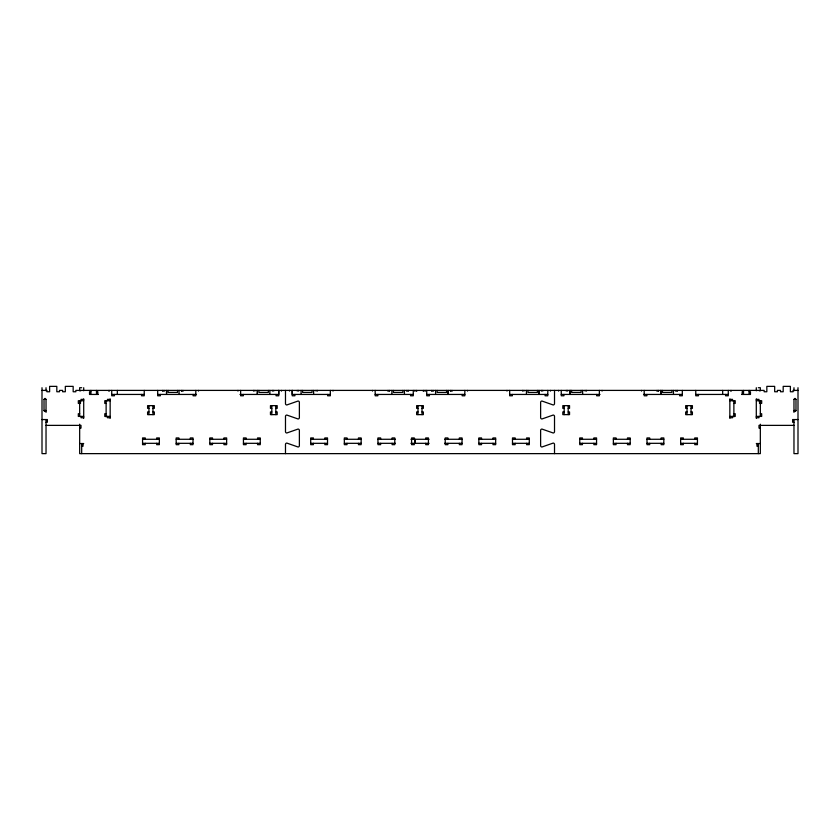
<?xml version="1.0" encoding="UTF-8"?>
<svg xmlns="http://www.w3.org/2000/svg" width="840" height="840" viewBox="0 0 840 840"><rect width="100%" height="100%" fill="white"/><g stroke="black" fill="none" stroke-linecap="round" stroke-linejoin="round"><path stroke-width="1.26" d="M414.929 442.649L414.929 439.278L414.929 443.32M44.016 410.582C48.059 409.437 44.583 413.175 44.016 410.582L44.016 399.378L45.024 398.37L46.032 399.378L46.032 412.377M793.968 412.377L793.968 399.378L794.976 398.37L795.984 399.378L795.984 410.582C795.417 413.175 791.942 409.437 795.984 410.582M81.68 387.713L79.664 387.713L79.664 390.789L80.671 390.789M758.321 387.713L760.337 387.713L760.337 390.789L759.328 390.789M42 390.401L46.935 390.401L46.935 391.755L49.623 391.755L49.623 386.369L56.816 386.369L56.816 391.755L59.504 391.755L59.504 390.401L62.622 390.401L62.622 391.755L65.321 391.755L65.321 386.369L73.164 386.369L73.164 391.755L75.852 391.755L75.852 390.401L764.148 390.401L764.148 391.755L766.836 391.755L766.836 386.369L774.679 386.369L774.679 391.755L777.378 391.755L777.378 390.401L780.497 390.401L780.497 391.755L783.185 391.755L783.185 386.369L790.377 386.369L790.377 391.755L793.065 391.755L793.065 390.401L798 390.401M90.877 391.755L89.534 391.755L89.534 394.443L98.27 394.443M96.485 391.755L97.829 391.755L97.829 394.443M743.516 391.755L742.172 391.755L742.172 394.443M749.123 391.755L750.466 391.755L750.466 394.443L741.731 394.443M111.731 394.443L144.239 394.443M157.689 394.443L196.476 394.443M239.967 394.443L278.754 394.443L278.754 390.401L278.754 395.787L276.066 395.787L276.066 394.443M330.32 394.443L292.205 394.443L292.205 390.401L292.205 395.787L294.893 395.787L294.893 394.443M375.165 394.443L413.269 394.443M426.731 394.443L464.835 394.443M509.681 394.443L547.796 394.443M561.246 394.443L600.033 394.443M643.524 394.443L682.311 394.443M695.762 394.443L728.27 394.443M44.016 399.378L46.032 399.378M83.706 399.378L81.008 399.378L81.008 400.722M110.156 399.378L107.468 399.378L107.468 400.722M729.845 399.378L732.533 399.378L732.533 400.722M756.294 399.378L758.993 399.378L758.993 400.722M793.968 399.378L795.984 399.378M83.706 400.722L78.32 400.722L78.32 403.41L79.664 403.41M110.156 400.722L104.78 400.722L104.78 403.41L106.123 403.41M729.845 400.722L735.221 400.722L735.221 403.41L733.876 403.41M756.294 400.722L761.681 400.722L761.681 403.41L760.337 403.41M79.664 401.615L80.671 401.615M759.328 401.615L760.337 401.615M79.664 402.959L80.671 402.959M759.328 402.959L760.337 402.959M148.942 408.345L147.599 408.345L147.599 405.647L154.329 405.647L154.329 408.345L152.975 408.345M271.803 408.345L270.459 408.345L270.459 405.647L277.19 405.647L277.19 408.345L275.835 408.345M417.984 408.345L416.64 408.345L416.64 405.647L423.36 405.647L423.36 408.345L422.016 408.345M564.165 408.345L562.811 408.345L562.811 405.647L569.541 405.647L569.541 408.345L568.197 408.345M687.025 408.345L685.671 408.345L685.671 405.647L692.401 405.647L692.401 408.345L691.058 408.345M148.942 411.925L147.599 411.925L147.599 414.624L154.329 414.624L154.329 411.925L152.975 411.925M271.803 411.925L270.459 411.925L270.459 414.624L277.19 414.624L277.19 411.925L275.835 411.925M417.984 411.925L416.64 411.925L416.64 414.624L423.36 414.624L423.36 411.925L422.016 411.925M564.165 411.925L562.811 411.925L562.811 414.624L569.541 414.624L569.541 411.925L568.197 411.925M687.025 411.925L685.671 411.925L685.671 414.624L692.401 414.624L692.401 411.925L691.058 411.925M79.664 413.721L78.32 413.721L78.32 416.409L83.706 416.409M106.123 413.721L104.78 413.721L104.78 416.409L110.156 416.409M733.876 413.721L735.221 413.721L735.221 416.409L729.845 416.409M760.337 413.721L761.681 413.721L761.681 416.409L756.294 416.409M83.706 417.753L81.008 417.753L81.008 416.409M110.156 417.753L107.468 417.753L107.468 416.409M729.845 417.753L732.533 417.753L732.533 416.409M756.294 417.753L758.993 417.753L758.993 416.409M42 419.548L47.376 419.548L47.376 422.247L46.032 422.247M798 419.548L792.624 419.548L792.624 422.247L793.968 422.247M46.032 425.376L81.008 425.376L81.008 428.075L79.664 428.075M793.968 425.376L758.993 425.376L758.993 428.075L760.337 428.075M142.559 439.278L159.369 439.278M176.179 439.278L193.001 439.278M209.811 439.278L226.632 439.278M243.442 439.278L260.253 439.278M310.706 439.278L327.516 439.278M344.337 439.278L361.147 439.278M377.958 439.278L395.451 439.278M410.918 439.278L429.082 439.278M444.549 439.278L462.042 439.278M478.853 439.278L495.663 439.278M512.484 439.278L529.294 439.278M579.747 439.278L596.558 439.278M613.368 439.278L630.189 439.278M647 439.278L663.821 439.278M680.631 439.278L697.442 439.278M142.559 443.32L159.369 443.32M176.179 443.32L193.001 443.32M209.811 443.32L226.632 443.32M243.442 443.32L260.253 443.32M310.706 443.32L327.516 443.32M344.337 443.32L361.147 443.32M377.958 443.32L395.451 443.32M410.918 443.32L429.082 443.32M444.549 443.32L462.042 443.32M478.853 443.32L495.663 443.32M512.484 443.32L529.294 443.32M579.747 443.32L596.558 443.32M613.368 443.32L630.189 443.32M647 443.32L663.821 443.32M680.631 443.32L697.442 443.32M79.664 443.541L83.706 443.541M756.294 443.541L760.337 443.541M81.68 446.229L83.023 446.229L83.023 443.541M758.321 446.229L756.976 446.229L756.976 443.541M798 387.713L798 453.632L793.968 453.632L793.968 419.548M793.968 387.713L793.968 390.789M760.337 400.722L760.337 416.409M760.337 424.221L760.337 453.632L79.664 453.632L79.664 424.221M758.321 443.541L758.321 453.632M756.294 387.713L756.294 390.789M756.294 398.927L756.294 418.205M749.123 390.401L749.123 394.443M743.516 390.401L743.516 394.443M733.876 400.722L733.876 416.829M730.968 390.401L730.968 391.419M729.845 398.927L729.845 418.205M728.27 390.401L728.27 395.787L725.582 395.787L725.582 394.443M722.673 390.401L722.673 394.443M698.46 394.443L698.46 395.787L695.762 395.787L695.762 390.401M694.754 439.278L694.754 437.934L697.442 437.934L697.442 444.665L694.754 444.665L694.754 443.32M691.058 405.647L691.058 414.624M687.025 405.647L687.025 414.624M683.319 439.278L683.319 437.934L680.631 437.934L680.631 444.665L683.319 444.665L683.319 443.32M682.311 390.401L682.311 395.787L679.623 395.787L679.623 394.443M677.282 390.401L677.282 391.419M675.938 390.401L675.938 391.419M673.491 390.401L673.439 394.443M671.895 390.401L671.895 392.427L662.487 392.427L662.487 390.401M661.122 439.278L661.122 437.934L663.821 437.934L663.821 444.665L661.122 444.665L661.122 443.32M660.944 390.401L660.944 394.443M660.891 390.401L660.891 393.435M658.445 390.401L658.445 391.419M657.101 390.401L657.101 391.419M649.688 439.278L649.688 437.934L647 437.934L647 444.665L649.688 444.665L649.688 443.32M646.895 394.443L646.895 395.787L644.196 395.787L644.196 390.401M641.508 390.401L641.508 391.083M627.501 439.278L627.501 437.934L630.189 437.934L630.189 444.665L627.501 444.665L627.501 443.32M616.067 439.278L616.067 437.934L613.368 437.934L613.368 444.665L616.067 444.665L616.067 443.32M602.049 390.401L602.049 391.083M599.361 390.401L599.361 395.787L596.673 395.787L596.673 394.443M593.87 439.278L593.87 437.934L596.558 437.934L596.558 444.665L593.87 444.665L593.87 443.32M586.457 390.401L586.457 391.083M585.113 390.401L585.113 391.083M582.614 390.401L582.666 394.443M582.435 439.278L582.435 437.934L579.747 437.934L579.747 444.665L582.435 444.665L582.435 443.32M581.081 390.401L581.081 392.427L571.662 392.427L571.662 390.401M570.129 390.401L570.129 394.443M570.066 390.401L570.066 393.771M568.197 405.647L568.197 414.624M567.62 390.401L567.62 391.083M566.275 390.401L566.275 391.083M564.165 405.647L564.165 414.624M563.934 394.443L563.934 395.787L561.246 395.787L561.246 390.401M558.558 390.401L558.558 391.083M554.516 390.401L554.516 403.631A1.344 1.344 0 0 1 553.172 404.964L541.968 401.037A1.344 1.344 0 0 0 540.624 402.381L540.624 417.627A1.344 1.344 0 0 0 541.968 418.971L553.172 415.055A1.344 1.344 0 0 1 554.516 416.399L554.516 431.644A1.344 1.344 0 0 1 553.172 432.989L541.968 429.062A1.344 1.344 0 0 0 540.624 430.406L540.624 445.651A1.344 1.344 0 0 0 541.968 446.995L553.172 443.079A1.344 1.344 0 0 1 554.516 444.423L554.516 453.632M550.484 390.401L550.484 391.083M547.796 390.401L547.796 395.787L545.107 395.787L545.107 394.443M542.755 390.401L542.755 391.083M541.412 390.401L541.412 391.083M537.38 390.401L537.38 392.427L527.961 392.427L527.961 390.401M526.606 439.278L526.606 437.934L529.294 437.934L529.294 444.665L526.606 444.665L526.606 443.32M526.428 390.401L526.428 394.443M523.929 390.401L523.929 391.083M522.585 390.401L522.585 391.083M515.172 439.278L515.172 437.934L512.484 437.934L512.484 444.665L515.172 444.665L515.172 443.32M512.369 394.443L512.369 395.787L509.681 395.787L509.681 390.401M506.993 390.401L506.993 391.083M492.975 439.278L492.975 437.934L495.663 437.934L495.663 444.665L492.975 444.665L492.975 443.32M481.541 439.278L481.541 437.934L478.853 437.934L478.853 444.665L481.541 444.665L481.541 443.32M467.534 390.401L467.534 391.083M464.835 390.401L464.835 395.787L462.147 395.787L462.147 394.443M459.344 439.278L459.344 437.934L462.042 437.934L462.042 444.665L459.344 444.665L459.344 443.32M451.941 390.401L451.941 391.419M450.597 390.401L450.597 391.419M447.909 439.278L447.909 437.934L445.221 437.934L445.221 444.665L447.909 444.665L447.909 443.32M446.555 390.401L446.555 392.427L437.136 392.427L437.136 390.401M435.55 390.401L435.603 394.443M433.104 390.401L433.104 391.419M431.76 390.401L431.76 391.419M429.419 394.443L429.419 395.787L426.731 395.787L426.731 390.401M425.712 439.278L425.712 437.934L428.411 437.934L428.411 444.665L425.712 444.665L425.712 443.32M425.072 390.401L425.072 391.419M423.339 390.401L423.339 391.419M422.016 405.647L422.016 414.624M417.984 405.647L417.984 414.624M416.661 390.401L416.661 391.419M414.929 390.401L414.929 391.419M414.288 439.278L414.288 437.934L411.59 437.934L411.59 444.665L414.288 444.665L414.288 443.32M413.269 390.401L413.269 395.787L410.582 395.787L410.582 394.443M408.24 390.401L408.24 391.419M406.896 390.401L406.896 391.419M404.397 390.401L404.45 394.443M402.864 390.401L402.864 392.427L393.445 392.427L393.445 390.401M392.091 439.278L392.091 437.934L394.779 437.934L394.779 444.665L392.091 444.665L392.091 443.32M391.902 390.401L391.902 394.443M389.403 390.401L389.403 391.419M388.059 390.401L388.059 391.419M380.656 439.278L380.656 437.934L377.958 437.934L377.958 444.665L380.656 444.665L380.656 443.32M377.853 394.443L377.853 395.787L375.165 395.787L375.165 390.401M372.467 390.401L372.467 391.083M358.459 439.278L358.459 437.934L361.147 437.934L361.147 444.665L358.459 444.665L358.459 443.32M347.025 439.278L347.025 437.934L344.337 437.934L344.337 444.665L347.025 444.665L347.025 443.32M333.007 390.401L333.007 391.083M330.32 390.401L330.32 395.787L327.631 395.787L327.631 394.443M324.828 439.278L324.828 437.934L327.516 437.934L327.516 444.665L324.828 444.665L324.828 443.32M317.415 390.401L317.415 391.083M316.071 390.401L316.071 391.083M313.625 390.401L313.625 394.443M313.394 439.278L313.394 437.934L310.706 437.934L310.706 444.665L313.394 444.665L313.394 443.32M312.039 390.401L312.039 392.427L302.62 392.427L302.62 390.401M301.088 390.401L301.088 394.443M298.589 390.401L298.589 391.083M297.244 390.401L297.244 391.083M289.517 390.401L289.517 391.083M285.485 390.401L285.485 403.631A1.344 1.344 0 0 0 286.829 404.964L298.032 401.037A1.344 1.344 0 0 1 299.376 402.381L299.376 417.627A1.344 1.344 0 0 1 298.032 418.971L286.829 415.055A1.344 1.344 0 0 0 285.485 416.399L285.485 431.644A1.344 1.344 0 0 0 286.829 432.989L298.032 429.062A1.344 1.344 0 0 1 299.376 430.406L299.376 445.651A1.344 1.344 0 0 1 298.032 446.995L286.829 443.079A1.344 1.344 0 0 0 285.485 444.423L285.485 453.632M281.442 390.401L281.442 391.083M275.835 405.647L275.835 414.624M273.725 390.401L273.725 391.083M272.381 390.401L272.381 391.083M271.803 405.647L271.803 414.624M269.871 390.401L269.871 394.443M268.338 390.401L268.338 392.427L258.92 392.427L258.92 390.401M257.565 439.278L257.565 437.934L260.253 437.934L260.253 444.665L257.565 444.665L257.565 443.32M257.387 394.443L257.387 390.401L257.334 393.771M254.888 390.401L254.888 391.083M253.544 390.401L253.544 391.083M246.131 439.278L246.131 437.934L243.442 437.934L243.442 444.665L246.131 444.665L246.131 443.32M243.327 394.443L243.327 395.787L240.639 395.787L240.639 390.401M237.951 390.401L237.951 391.083M223.934 439.278L223.934 437.934L226.632 437.934L226.632 444.665L223.934 444.665L223.934 443.32M212.499 439.278L212.499 437.934L209.811 437.934L209.811 444.665L212.499 444.665L212.499 443.32M198.492 390.401L198.492 391.083M195.804 390.401L195.804 395.787L193.106 395.787L193.106 394.443M190.312 439.278L190.312 437.934L193.001 437.934L193.001 444.665L190.312 444.665L190.312 443.32M182.9 390.401L182.9 391.419M181.555 390.401L181.555 391.419M179.056 390.401L179.056 394.443M178.878 439.278L178.878 437.934L176.179 437.934L176.179 444.665L178.878 444.665L178.878 443.32M177.513 390.401L177.513 392.427L168.105 392.427L168.105 390.401M166.561 394.443L166.561 390.401L166.509 393.435M164.062 390.401L164.062 391.419M162.719 390.401L162.719 391.419M160.377 394.443L160.377 395.787L157.689 395.787L157.689 390.401M156.681 439.278L156.681 437.934L159.369 437.934L159.369 444.665L156.681 444.665L156.681 443.32M152.975 405.647L152.975 414.624M148.942 405.647L148.942 414.624M145.247 439.278L145.247 437.934L142.559 437.934L142.559 444.665L145.247 444.665L145.247 443.32M144.239 390.401L144.239 395.787L141.54 395.787L141.54 394.443M117.327 390.401L117.327 394.443M114.419 394.443L114.419 395.787L111.731 395.787L111.731 390.401M110.156 398.927L110.156 418.205M109.032 390.401L109.032 391.419M106.123 400.722L106.123 416.829M96.485 390.401L96.485 394.443M90.877 390.401L90.877 394.443M83.706 387.713L83.706 390.789M83.706 398.927L83.706 418.205M81.68 443.541L81.68 453.632M79.664 400.722L79.664 416.409M46.032 387.713L46.032 390.789M46.032 419.548L46.032 453.632L42 453.632L42 387.713M538.976 394.443L538.976 390.401L538.913 394.443M448.151 394.443L448.151 390.401L448.098 394.443"/></g></svg>
